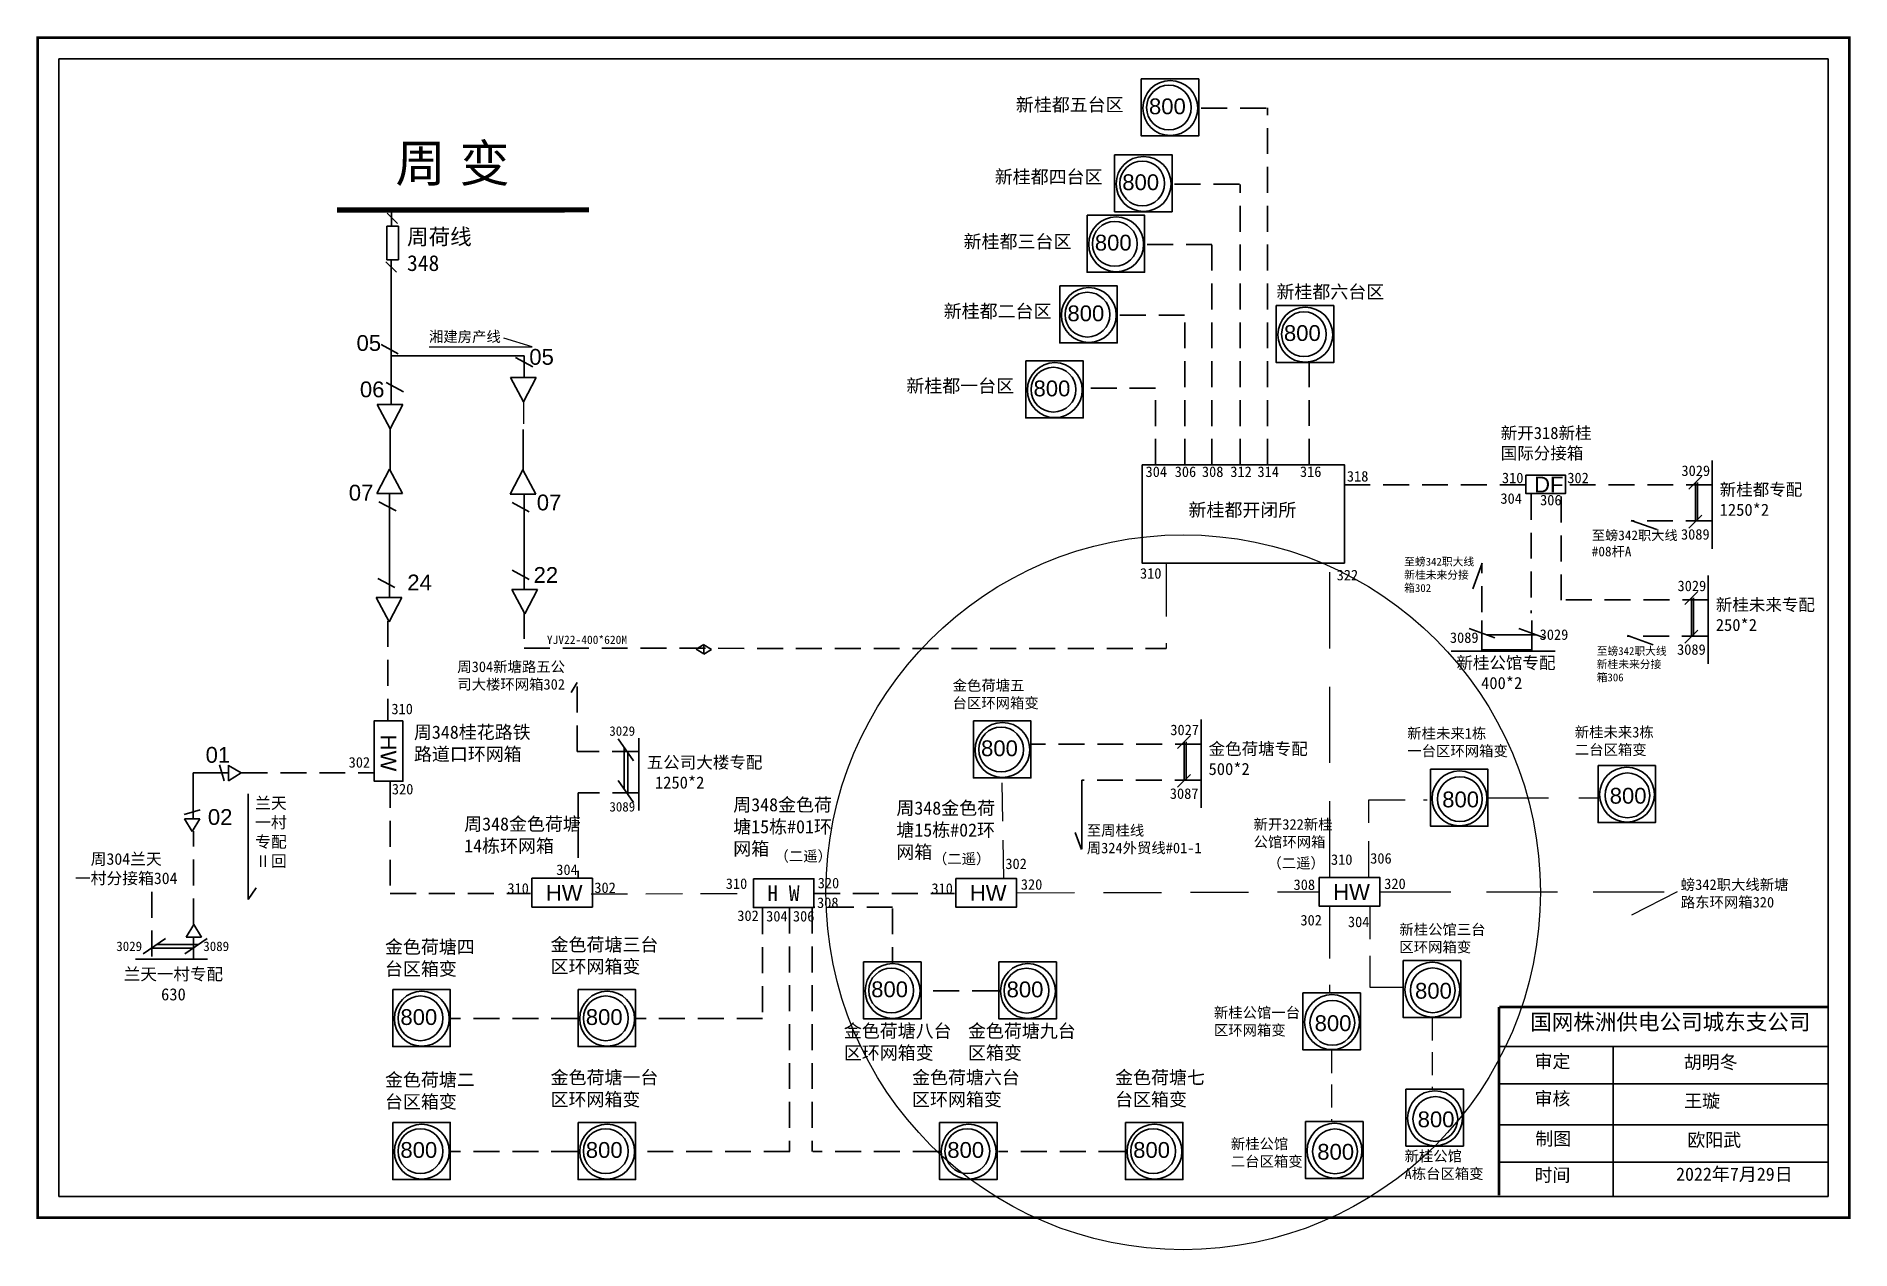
# Model space of a CAD drawing. Extents: x 0 to 344, y -6 to 224.
import ezdxf

# ---------------------------------------------------------------- set-up
doc = ezdxf.new("R2010")
doc.units = 0
doc.header["$LTSCALE"] = 0.774411
doc.linetypes.add('ACAD_ISO02W100', pattern=[15, 12, -3])
doc.linetypes.add('DASHED2', pattern=[9.525, 6.35, -3.175])
doc.layers.get('0').update_dxf_attribs({"linetype": 'CONTINUOUS'})
doc.layers.add('MiniCADLayer', color=7, linetype='CONTINUOUS', lineweight=20)
doc.styles.add('KaiTi_GB2312_txtstyle_3.00_0_0', font='simsun.ttc', dxfattribs={"height": 3})
doc.styles.add('SimSun_txtstyle_1.50_0_0', font='simsun.ttc', dxfattribs={"height": 1.5})
doc.styles.add('SimSun_txtstyle_1.84_0_0', font='simsun.ttc', dxfattribs={"height": 1.84})
doc.styles.add('SimSun_txtstyle_2.00_0_0', font='', dxfattribs={"height": 2})
doc.styles.add('SimSun_txtstyle_2.50_0_0', font='', dxfattribs={"height": 2.5})
doc.styles.add('SimSun_txtstyle_200.00_0_0200', font='', dxfattribs={"height": 200})
doc.styles.add('SimSun_txtstyle_3.00_0_0', font='', dxfattribs={"height": 3})
doc.styles.get("Standard").update_dxf_attribs({"font": '', "height": 2.5})
doc.styles.add('字体', font='simkai_0.ttf', dxfattribs={"height": 2.5})
doc.styles.add('宋体_txtstyle_2.00_0_0', font='SIMSUN.TTC', dxfattribs={"height": 2})
doc.styles.add('宋体_txtstyle_200.00_0_0200', font='SIMSUN.TTC', dxfattribs={"height": 200})
doc.styles.get('SimSun_txtstyle_2.00_0_0').set_extended_font_data('SimSun')
doc.styles.get('SimSun_txtstyle_2.50_0_0').set_extended_font_data('SimSun')
doc.styles.get('SimSun_txtstyle_200.00_0_0200').set_extended_font_data('SimSun')
doc.styles.get('SimSun_txtstyle_3.00_0_0').set_extended_font_data('SimSun')
doc.styles.get('Standard').set_extended_font_data('SimSun')

msp = doc.modelspace()

# ---------------------------------------------------------------- linework, layer by layer
at = {"color": 0, "linetype": 'DASHED2'}
for p, q in [((233.08, 210.19), (220.59, 210.19)), ((233.35, 142.49), (233.35, 210.22)), ((228.01, 195.79), (215.52, 195.79)), ((228.19, 142.49), (228.19, 195.68)), ((222.8, 184.33), (210.31, 184.33)), ((222.8, 142.49), (222.8, 184.28)), ((217.61, 170.91), (205.12, 170.91)), ((217.64, 142.49), (217.64, 170.85)), ((241.24, 142.5), (241.24, 161.99)), ((212.1, 157.06), (198.49, 157.06)), ((212.1, 142.49), (212.1, 157.06)), ((282.37, 138.71), (247.98, 138.71)), ((317.77, 138.71), (289.94, 138.71)), ((283.43, 137), (283.43, 114.38)), ((289.13, 116.79), (289.13, 137.11)), ((317.7, 131.85), (302.4, 131.85)), ((274.04, 114.55), (274.04, 123.82)), ((92.22, 114.38), (92.22, 107.63)), ((317.03, 116.86), (289.2, 116.86)), ((66.37, 112.85), (66.37, 94.08)), ((92.2, 107.7), (214.1, 107.63)), ((316.96, 109.99), (301.66, 109.99)), ((220.73, 89.52), (188.44, 89.52)), ((38.59, 84.07), (63.76, 84.07)), ((66.78, 82.32), (66.78, 61.18)), ((113.92, 80.23), (102.49, 80.23)), ((102.49, 80.23), (102.49, 63.98)), ((220.66, 82.65), (198.12, 82.65)), ((29.46, 55.3), (29.46, 72.97)), ((21.55, 61.48), (21.55, 48.67)), ((66.78, 61.18), (93.41, 61.18)), ((147.28, 61.16), (173.9, 61.16)), ((162.17, 58.58), (147.36, 58.58)), ((137.49, 58.33), (137.49, 37.4)), ((142.63, 58.48), (142.63, 12.18)), ((146.89, 58.48), (146.89, 12.18)), ((162.17, 58.33), (162.17, 47.87)), ((29.46, 52.83), (29.46, 48.67)), ((182.18, 42.65), (167.38, 42.65)), ((102.3, 37.4), (78.37, 37.4)), ((137.49, 37.4), (113.57, 37.4)), ((102.3, 12.18), (78.37, 12.18)), ((142.66, 12.18), (113.57, 12.18)), ((170.93, 12.18), (147.01, 12.18)), ((206.21, 12.18), (182.29, 12.18))]:
    msp.add_line(p, q, dxfattribs=at)
at = {"linetype": 'Continuous'}
for p, q in [((68.19, 188.3), (66.21, 190.28)), ((67.97, 179.07), (65.99, 181.05)), ((90.61, 162.86), (93.88, 161.12)), ((89.61, 159.05), (92.08, 154.43)), ((94.49, 159.05), (89.61, 159.05)), ((92.08, 154.43), (94.49, 159.05)), ((91.95, 141.56), (89.54, 136.94)), ((94.42, 136.95), (91.95, 141.56)), ((89.54, 136.94), (94.42, 136.95)), ((93.2, 133.61), (89.92, 135.36)), ((307.29, 130.21), (302.41, 131.96)), ((93.2, 120.76), (89.92, 122.5)), ((272.34, 118.95), (274.09, 123.82)), ((89.87, 118.84), (92.34, 114.22)), ((94.75, 118.84), (89.87, 118.84)), ((92.34, 114.22), (94.75, 118.84)), ((276.5, 109.68), (271.63, 111.42)), ((285.95, 109.68), (281.08, 111.42)), ((306.55, 108.35), (301.67, 110.1)), ((110.09, 90.52), (112.99, 86.3)), ((114.01, 90.61), (114.01, 76.91)), ((110.09, 82.6), (112.99, 78.39)), ((24.11, 52.59), (19.89, 49.69)), ((32.12, 48.67), (18.42, 48.67)), ((277.35, 32.1), (339.71, 32.1)), ((298.99, 32.09), (298.99, 3.76)), ((277.35, 25), (339.71, 25)), ((277.35, 17.25), (339.71, 17.25)), ((277.35, 10.14), (339.71, 10.14)), ((213.69, 3.62), (276.06, 3.62))]:
    msp.add_line(p, q, dxfattribs=at)
at = {"linetype": 'ACAD_ISO02W100'}
msp.add_line((67.05, 187.8), (67.05, 190.89), dxfattribs=at)
at = {"color": 0, "linetype": 'Continuous'}
for p, q in [((67, 181.4), (67, 153.95)), ((65.05, 165.32), (68.32, 163.58)), ((66.98, 163.19), (92.22, 163.18)), ((92.22, 163.18), (92.24, 158.94)), ((66.05, 158.12), (69.33, 156.38)), ((69.21, 153.95), (64.34, 153.95)), ((64.34, 153.95), (66.8, 149.34)), ((66.8, 149.34), (69.21, 153.95)), ((66.78, 149.37), (66.78, 141.5)), ((92.06, 149.23), (92.06, 141.36)), ((66.68, 141.7), (64.27, 137.08)), ((69.14, 137.08), (66.68, 141.7)), ((317.77, 143.35), (317.77, 126.59)), ((315.79, 140.33), (313.33, 137.88)), ((314.59, 139.12), (314.59, 131.85)), ((314.96, 139.12), (314.96, 131.85)), ((64.27, 137.08), (69.14, 137.08)), ((67.92, 133.75), (64.65, 135.5)), ((66.67, 136.96), (66.67, 117.42)), ((92.22, 136.83), (92.22, 119.01)), ((315.79, 132.96), (313.33, 130.5)), ((64.42, 120.95), (67.69, 119.21)), ((317.03, 121.49), (317.03, 104.73)), ((69, 117.33), (64.12, 117.33)), ((64.12, 117.33), (66.59, 112.71)), ((66.59, 112.71), (69, 117.33)), ((315.05, 118.47), (312.59, 116.02)), ((313.85, 117.26), (313.85, 109.99)), ((314.22, 117.26), (314.22, 109.99)), ((274.07, 112.97), (274.07, 107.11)), ((274.88, 110.26), (284.24, 110.26)), ((283.52, 112.97), (283.52, 107.11)), ((315.05, 111.1), (312.59, 108.64)), ((126.32, 108.38), (124.9, 107.51)), ((124.9, 107.51), (126.31, 106.66)), ((126.32, 106.64), (126.32, 108.38)), ((126.35, 108.33), (126.35, 106.6)), ((126.35, 106.6), (127.77, 107.46)), ((127.77, 107.46), (126.36, 108.32)), ((287.98, 107.11), (268.24, 107.11)), ((274.06, 107.41), (283.42, 107.41)), ((220.73, 94.16), (220.73, 77.39)), ((218.75, 91.14), (216.29, 88.68)), ((217.55, 89.93), (217.55, 82.65)), ((217.92, 89.93), (217.92, 82.65)), ((36.07, 84.03), (29.36, 84.03)), ((29.36, 84.03), (29.36, 75.27)), ((35.27, 82.54), (34.39, 85.55)), ((36.09, 85.49), (36.09, 82.56)), ((36.09, 82.56), (38.48, 84.02)), ((38.48, 84.02), (36.11, 85.46)), ((218.75, 83.76), (216.29, 81.3)), ((39.84, 80.08), (39.84, 59.99)), ((198.12, 82.65), (198.12, 69.58)), ((27.7, 76.13), (30.7, 77.01)), ((27.71, 75.31), (29.18, 72.92)), ((30.65, 75.31), (27.71, 75.31)), ((29.18, 72.92), (30.62, 75.3)), ((198.02, 69.53), (196.82, 72.73)), ((39.84, 59.99), (41.33, 62.23)), ((29.5, 55.24), (28.06, 52.86)), ((30.97, 52.84), (29.5, 55.24)), ((32.03, 52.59), (27.81, 49.69)), ((28.03, 52.84), (30.97, 52.84))]:
    msp.add_line(p, q, dxfattribs=at)
at = {"color": 7, "linetype": 'Continuous', "lineweight": 0, "ltscale": 0.407275}
for p, q in [((93.77, 164.89), (88.39, 166.56)), ((74.18, 164.89), (93.77, 164.89))]:
    msp.add_line(p, q, dxfattribs=at)
at = {"color": 7, "linetype": 'Continuous', "lineweight": 0, "ltscale": 0.628511}
msp.add_line((92.08, 154.43), (92.08, 150.27), dxfattribs=at)
at = {"color": 7, "linetype": 'DASHED2', "lineweight": 0, "ltscale": 2.061387}
msp.add_line((214.1, 123.84), (214.1, 107.63), dxfattribs=at)
at = {"color": 7, "linetype": 'DASHED2', "lineweight": 0, "ltscale": 2.945511}
msp.add_line((245.17, 64.19), (245.17, 123.84), dxfattribs=at)
at = {"color": 0}
for p, q in [((102.31, 101.17), (101.16, 99.32)), ((111.23, 80.92), (111.23, 88.79)), ((111.88, 80.08), (111.88, 87.92)), ((21.59, 50.8), (29.43, 50.8)), ((22.43, 51.45), (30.29, 51.45))]:
    msp.add_line(p, q, dxfattribs=at)
at = {"linetype": 'DASHED2'}
for p, q in [((102.31, 88.12), (102.31, 101.17)), ((113.87, 88.12), (102.31, 88.12))]:
    msp.add_line(p, q, dxfattribs=at)
at = {"color": 7, "linetype": 'DASHED2', "lineweight": 0, "ltscale": 1.473489}
msp.add_line((183.27, 64.02), (182.97, 83.1), dxfattribs=at)
at = {"color": 7, "linetype": 'DASHED2', "lineweight": 0, "ltscale": 2.338242}
msp.add_line((275.21, 79.32), (296.17, 79.32), dxfattribs=at)
at = {"color": 7, "linetype": 'DASHED2', "lineweight": 0, "ltscale": 1.402945}
for p, q in [((252.59, 64.19), (252.59, 78.91)), ((252.59, 78.91), (263.67, 78.91))]:
    msp.add_line(p, q, dxfattribs=at)
at = {"color": 7, "linetype": 'DASHED2', "lineweight": 0, "ltscale": 2.241362}
msp.add_line((185.68, 61.28), (243.19, 61.46), dxfattribs=at)
at = {"color": 7, "linetype": 'DASHED2', "lineweight": 0, "ltscale": 2.018231}
for p, q in [((245.12, 58.72), (245.12, 42.27)), ((311.14, 61.46), (302.44, 57.05))]:
    msp.add_line(p, q, dxfattribs=at)
at = {"color": 7, "linetype": 'DASHED2', "lineweight": 0, "ltscale": 1.271828}
for p, q in [((252.76, 58.72), (252.76, 43.4)), ((252.76, 43.4), (259.12, 43.4))]:
    msp.add_line(p, q, dxfattribs=at)
at = {"color": 7, "linetype": 'DASHED2', "lineweight": 0, "ltscale": 2.74578}
msp.add_line((254.66, 61.46), (311.14, 61.46), dxfattribs=at)
at = {"color": 7, "linetype": 'DASHED2', "lineweight": 0, "ltscale": 0.890076}
for p, q in [((264.59, 37.61), (264.59, 24.02)), ((245.53, 31.45), (245.53, 17.87))]:
    msp.add_line(p, q, dxfattribs=at)
at = {"linetype": 'Continuous', "const_width": 0.5}
msp.add_lwpolyline([(-0.15, 223.58), (343.83, 223.58), (343.83, -0.39), (-0.15, -0.39)], close=True, dxfattribs=at)
at = {"linetype": 'Continuous'}
msp.add_lwpolyline([(3.9, 219.53), (339.78, 219.53), (339.78, 3.66), (3.9, 3.66)], close=True, dxfattribs=at)
at = {"color": 0, "linetype": 'Continuous'}
for points in [[(209.39, 215.74), (220.3, 215.74), (220.3, 204.92), (209.39, 204.92)], [(204.32, 201.34), (215.23, 201.34), (215.23, 190.52), (204.32, 190.52)], [(199.11, 189.88), (210.02, 189.88), (210.02, 179.06), (199.11, 179.06)], [(193.92, 176.45), (204.83, 176.45), (204.83, 165.64), (193.92, 165.64)], [(235.02, 172.72), (245.93, 172.72), (245.93, 161.9), (235.02, 161.9)], [(187.47, 162.21), (198.38, 162.21), (198.38, 151.4), (187.47, 151.4)], [(209.53, 142.53), (247.97, 142.53), (247.97, 123.84), (209.53, 123.84)], [(282.37, 140.52), (289.94, 140.52), (289.94, 137.08), (282.37, 137.08)], [(69.22, 93.94), (69.22, 82.46), (63.75, 82.46), (63.75, 93.94)], [(177.52, 93.91), (188.43, 93.91), (188.43, 83.1), (177.52, 83.1)], [(264.3, 84.73), (275.21, 84.73), (275.21, 73.92), (264.3, 73.92)], [(296.1, 85.43), (307.01, 85.43), (307.01, 74.62), (296.1, 74.62)], [(93.71, 64.04), (105.19, 64.04), (105.19, 58.57), (93.71, 58.57)], [(135.76, 63.96), (147.24, 63.96), (147.24, 58.49), (135.76, 58.49)], [(174.21, 64.02), (185.68, 64.02), (185.68, 58.55), (174.21, 58.55)], [(243.19, 64.19), (254.66, 64.19), (254.66, 58.72), (243.19, 58.72)], [(259.13, 48.43), (270.04, 48.43), (270.04, 37.61), (259.13, 37.61)], [(156.66, 48.18), (167.57, 48.18), (167.57, 37.36), (156.66, 37.36)], [(182.36, 48.16), (193.27, 48.16), (193.27, 37.34), (182.36, 37.34)], [(67.28, 42.9), (78.19, 42.9), (78.19, 32.09), (67.28, 32.09)], [(102.47, 42.9), (113.38, 42.9), (113.38, 32.09), (102.47, 32.09)], [(240.07, 42.27), (250.98, 42.27), (250.98, 31.45), (240.07, 31.45)], [(259.64, 24.02), (270.55, 24.02), (270.55, 13.21), (259.64, 13.21)], [(67.28, 17.69), (78.19, 17.69), (78.19, 6.87), (67.28, 6.87)], [(102.47, 17.69), (113.38, 17.69), (113.38, 6.87), (102.47, 6.87)], [(171.11, 17.69), (182.02, 17.69), (182.02, 6.87), (171.11, 6.87)], [(206.39, 17.69), (217.3, 17.69), (217.3, 6.87), (206.39, 6.87)], [(240.58, 17.87), (251.49, 17.87), (251.49, 7.05), (240.58, 7.05)]]:
    msp.add_lwpolyline(points, close=True, dxfattribs=at)
at = {"linetype": 'Continuous'}
for points, const_width in [([(104.52, 190.89), (56.7, 190.87)], 1), ([(277.31, 39.61), (277.31, 3.88)], 0.5), ([(277.35, 39.61), (339.71, 39.61)], 0.5)]:
    msp.add_lwpolyline(points, dxfattribs=dict(at, const_width=const_width))
at = {"linetype": 'ACAD_ISO02W100'}
msp.add_lwpolyline([(68.37, 181.4), (66.16, 181.4), (66.16, 187.8), (68.37, 187.8)], close=True, dxfattribs=at)
at = {"color": 0, "linetype": 'Continuous'}
for centre, radius in [((214.9, 210.21), 5.21), ((214.64, 210.3), 4.25), ((209.83, 195.81), 5.21), ((209.57, 195.9), 4.25), ((204.62, 184.35), 5.21), ((204.36, 184.44), 4.25), ((199.43, 170.93), 5.21), ((199.17, 171.01), 4.25), ((240.53, 167.19), 5.21), ((240.27, 167.28), 4.25), ((192.98, 156.68), 5.21), ((192.72, 156.77), 4.25), ((183.03, 88.39), 5.21), ((182.77, 88.47), 4.25), ((269.8, 79.2), 5.21), ((269.88, 79.07), 4.25), ((301.6, 79.91), 5.21), ((301.68, 79.77), 4.25), ((162.17, 42.65), 5.21), ((161.91, 42.74), 4.25), ((187.87, 42.63), 5.21), ((187.61, 42.72), 4.25), ((264.64, 42.9), 5.21), ((264.72, 42.77), 4.25), ((72.79, 37.38), 5.21), ((72.53, 37.46), 4.25), ((107.98, 37.38), 5.21), ((107.72, 37.46), 4.25), ((245.58, 36.74), 5.21), ((245.66, 36.61), 4.25), ((265.15, 18.49), 5.21), ((265.22, 18.36), 4.25), ((72.79, 12.16), 5.21), ((107.98, 12.16), 5.21), ((176.62, 12.16), 5.21), ((211.9, 12.16), 5.21), ((246.08, 12.34), 5.21), ((72.53, 12.25), 4.25), ((107.72, 12.25), 4.25), ((176.36, 12.25), 4.25), ((211.64, 12.25), 4.25), ((246.16, 12.21), 4.25)]:
    msp.add_circle(centre, radius, dxfattribs=at)
at = {"color": 12, "linetype": 'Continuous', "lineweight": 0, "ltscale": 1.936402, "true_color": 0xc00000}
msp.add_circle((217.34, 61.38), 67.83, dxfattribs=at)
at = {"layer": 'MiniCADLayer', "color": 7, "linetype": 'DASHED2', "ltscale": 1.410477}
msp.add_line((104.92, 61.08), (135.92, 61.18), dxfattribs=at)

# ---------------------------------------------------------------- texts
at = {"linetype": 'Continuous', "attachment_point": 1}
for s, insert, char_height, width in [('{\\H0.8333x;新桂都五台区}', (185.58, 212.1), 3, 21.1286), ('{\\fArial|b0|i0|c0|p32;800}', (210.85, 212.03), 3, 6.7865), ('{\\H0.8333x;新桂都四台区}', (181.57, 198.41), 3, 21.1286), ('{\\fArial|b0|i0|c0|p32;800}', (205.78, 197.63), 3, 6.7865), ('周荷线\\P348', (69.99, 187.29), 3, 14.0118), ('{\\H0.8333x;新桂都三台区}', (175.66, 186.13), 3, 21.1286), ('{\\fArial|b0|i0|c0|p32;800}', (200.57, 186.17), 3, 6.7865), ('{\\H0.8333x;新桂都二台区}', (171.88, 172.91), 3, 21.1286), ('{\\fArial|b0|i0|c0|p32;800}', (195.37, 172.75), 3, 6.7865), ('{\\fArial|b0|i0|c0|p32;800}', (236.47, 169.01), 3, 6.7865), ('{\\fArial|b0|i0|c0|p32;05}', (93.2, 164.49), 3, 6.7865), ('{\\H0.8333x;新桂都一台区}', (164.79, 158.74), 3, 21.1286), ('{\\fArial|b0|i0|c0|p32;800}', (188.93, 158.5), 3, 6.7865), ('{\\H0.6667x;304}', (210.2, 142.19), 3, 50.2727), ('{\\H0.6667x;306}', (215.73, 142.19), 3, 50.2727), ('{\\H0.6667x;308}', (220.9, 142.19), 3, 50.2727), ('{\\H0.6667x;312}', (226.29, 142.19), 3, 50.2727), ('{\\H0.6667x;314}', (231.45, 142.19), 3, 50.2727), ('{\\H1.111x;3029}', (311.94, 142.39), 1.8, 5.6554), ('{\\fArial|b0|i0|c0|p32;DF}', (283.96, 140.26), 3, 12.0706), ('{\\H1.111x;3089}', (311.85, 130.31), 1.8, 5.6554), ('{\\H0.6667x;310}', (209.14, 122.9), 3, 50.2727), ('{\\H1.111x;3029}', (311.2, 120.53), 1.8, 5.6554), ('{\\H1.111x;3089}', (267.98, 110.71), 1.8, 5.6554), ('{\\H1.111x;3029}', (285.02, 111.28), 1.8, 5.6554), ('YJV22-400*620M', (96.53, 110.1), 1.6, 21.1286), ('{\\H1.111x;3089}', (311.11, 108.45), 1.8, 5.6554), ('{\\H1.111x;3027}', (214.9, 93.2), 1.8, 5.6554), ('3029', (108.39, 92.88), 1.8, 5.6554), ('{\\fArial|b0|i0|c0|p32;800}', (178.97, 90.21), 3, 6.7865), ('{\\H1.111x;3087}', (214.81, 81.11), 1.8, 5.6554), ('{\\fArial|b0|i0|c0|p32;800}', (266.52, 80.5), 3, 6.7865), ('{\\fArial|b0|i0|c0|p32;800}', (298.32, 81.2), 3, 6.7865), ('3089', (108.41, 78.51), 1.8, 5.6554), ('{\\H0.6667x;304}', (98.32, 66.66), 3, 50.2727), ('{\\fArial|b0|i0|c0|p32;HW}', (96.33, 62.78), 3, 12.0706), ('{\\H0.6667x;310}', (130.5, 64.02), 3, 50.2727), ('{\\fArial|b0|i0|c0|p32;HW}', (176.83, 62.76), 3, 12.0706), ('{\\fArial|b0|i0|c0|p32;HW}', (245.81, 62.94), 3, 12.0706), ('{\\H0.6667x;308}', (147.83, 60.4), 3, 50.2727), ('{\\H0.6667x;302}', (132.69, 57.94), 3, 50.2727), ('{\\H0.6667x;304}', (138.17, 57.84), 3, 50.2727), ('{\\H0.6667x;306}', (143.25, 57.84), 3, 50.2727), ('3029', (14.79, 52.03), 1.8, 5.6554), ('{\\H0.8333x;金色荷塘四台区箱变}', (65.8, 52.27), 3, 17.2571), ('{\\H0.8333x;金色荷塘三台区环网箱变}', (97.24, 52.71), 3, 21.1286), ('{\\fArial|b0|i0|c0|p32;800}', (158.11, 44.47), 3, 6.7865), ('{\\fArial|b0|i0|c0|p32;800}', (183.82, 44.45), 3, 6.7865), ('{\\fArial|b0|i0|c0|p32;800}', (261.36, 44.19), 3, 6.7865), ('{\\fArial|b0|i0|c0|p32;800}', (68.73, 39.2), 3, 6.7865), ('{\\fArial|b0|i0|c0|p32;800}', (103.93, 39.2), 3, 6.7865), ('{\\fArial|b0|i0|c0|p32;800}', (242.3, 38.04), 3, 6.7865), ('{\\H0.8333x;金色荷塘八台区环网箱变}', (152.92, 36.33), 3, 21.1286), ('{\\H0.8333x;金色荷塘九台区箱变}', (176.49, 36.33), 3, 21.1286), ('{\\H0.8333x;金色荷塘一台区环网箱变}', (97.24, 27.49), 3, 21.1286), ('{\\H0.8333x;金色荷塘六台区环网箱变}', (165.87, 27.49), 3, 21.1286), ('{\\H0.8333x;金色荷塘七台区箱变}', (204.42, 27.49), 3, 17.925), ('审定', (284.04, 30.54), 2.5, 82.0179), ('{\\H0.8333x;金色荷塘二台区箱变}', (65.8, 27.05), 3, 18.2143), ('审核', (284.04, 23.48), 2.5, 23.4615), ('王璇', (312.45, 23.05), 2.5, 33.0539), ('{\\fArial|b0|i0|c0|p32;800}', (261.86, 19.79), 3, 6.7865), ('{\\fArial|b0|i0|c0|p32;800}', (68.73, 13.98), 3, 6.7865), ('{\\fArial|b0|i0|c0|p32;800}', (103.93, 13.98), 3, 6.7865), ('{\\fArial|b0|i0|c0|p32;800}', (172.56, 13.98), 3, 6.7865), ('{\\fArial|b0|i0|c0|p32;800}', (207.85, 13.98), 3, 6.7865), ('制图', (284.2, 15.86), 2.5, 23.4615), ('{\\fArial|b0|i0|c0|p32;800}', (242.8, 13.63), 3, 6.7865), ('时间', (284.04, 8.97), 2.5, 23.4615)]:
    msp.add_mtext(s, dxfattribs=dict(at, insert=insert, char_height=char_height, width=width))
for s, insert, char_height, width, style in [('{\\f\uffbfﾬￌﾣﾤ_GB2312|b0|i0|c134|p49;周 变}', (67.78, 203.24), 7, 46.6545, '字体'), ('{\\fArial|b0|i0|c0|p32;05}', (60.4, 167.12), 3, 6.7865, 'SimSun_txtstyle_3.00_0_0'), ('{\\fArial|b0|i0|c0|p32;07}', (94.62, 136.86), 3, 6.7865, 'SimSun_txtstyle_3.00_0_0'), ('金色荷塘五^M^J台区环网箱变', (173.56, 101.64), 2, 21.1286, '宋体_txtstyle_2.00_0_0'), ('{\\H0.8333x;周348桂花路铁路道口环网箱}', (71.3, 93.02), 3, 24.6136, 'SimSun_txtstyle_3.00_0_0'), ('{\\H0.8333x;周348金色荷塘15栋#01环网箱}', (131.92, 79.25), 3, 21.7675, 'SimSun_txtstyle_3.00_0_0'), ('{\\H0.8333x;周348金色荷塘14栋环网箱}', (80.84, 75.6), 3, 22.7596, 'SimSun_txtstyle_3.00_0_0'), ('{\\H0.8333x;周348金色荷塘15栋#02环网箱}', (162.89, 78.62), 3, 21.7675, 'SimSun_txtstyle_3.00_0_0'), ('H W', (138.39, 62.7), 3, 12.0706, 'SimSun_txtstyle_3.00_0_0'), ('320', (147.96, 64.14), 2, 50.2727, 'SimSun_txtstyle_2.00_0_0'), ('国网株洲供电公司城东支公司', (283.23, 38.27), 3, 82.0179, 'KaiTi_GB2312_txtstyle_3.00_0_0'), ('胡明冬', (312.38, 30.41), 2.5, 23.4615, 'SimSun_txtstyle_2.50_0_0'), ('欧阳武', (313.05, 15.64), 2.5, 23.4615, 'SimSun_txtstyle_2.50_0_0'), ('2022年7月29日', (310.92, 9.14), 2.5, 23.4615, 'SimSun_txtstyle_2.50_0_0')]:
    msp.add_mtext(s, dxfattribs=dict(at, insert=insert, char_height=char_height, width=width, style=style))
at = {"color": 0, "linetype": 'Continuous', "attachment_point": 1}
for s, insert, char_height, width in [('{\\H0.8333x;新桂都六台区}', (235.05, 176.59), 3, 21.1286), ('{\\fArial|b0|i0|c0|p32;06}', (61.04, 158.32), 3, 6.7865), ('{\\H0.6667x;316}', (239.51, 142.2), 3, 50.2727), ('{\\H0.6667x;318}', (248.42, 141.33), 3, 50.2727), ('{\\fArial|b0|i0|c0|p32;07}', (58.93, 138.72), 3, 6.7865), ('{\\H0.6667x;310}', (277.86, 141.02), 3, 50.2727), ('{\\H0.6667x;302}', (290.27, 141.02), 3, 50.2727), ('{\\H0.8333x;新桂都开闭所}', (218.36, 135.2), 3, 21.1286), ('{\\H0.6667x;304}', (277.57, 137.11), 3, 50.2727), ('{\\H0.6667x;306}', (285.1, 136.82), 3, 50.2727), ('{\\fArial|b0|i0|c0|p32;24}', (70.04, 121.67), 3, 6.7865), ('{\\fArial|b0|i0|c0|p32;22}', (94.02, 123.1), 3, 6.7865), ('{\\fArial|b0|i0|c0|p32;01}', (31.75, 88.96), 3, 6.7865), ('兰天一村专配\\PⅡ回', (41.15, 79.41), 2.2, 6.7865), ('{\\fArial|b0|i0|c0|p32;02}', (32.18, 77.16), 3, 6.7865), ('3089', (31.31, 52.03), 1.8, 5.6554)]:
    msp.add_mtext(s, dxfattribs=dict(at, insert=insert, char_height=char_height, width=width))
at = {"color": 7, "linetype": 'Continuous', "lineweight": 0, "ltscale": 1.13132, "insert": (74.15, 167.83), "char_height": 2, "attachment_point": 1, "style": 'SimSun_txtstyle_2.00_0_0'}
msp.add_mtext('湘建房产线', dxfattribs=at)
at = {"color": 7}
for s, insert, char_height, width, attachment_point in [('新开318新桂国际分接箱', (277.63, 149.7), 2.3, 18.9973, 1), ('新桂都专配\\P1250*2', (319.2, 138.96), 2.3, 25.1467, 1), ('新桂未来专配\\P250*2', (318.46, 117.1), 2.3, 25.1467, 1), ('新桂公馆专配\\P   400*2', (269.21, 106.08), 2.3, 25.1467, 1), ('金色荷塘专配\\P500*2', (222.16, 89.77), 2.3, 25.1467, 1), ('五公司大楼专配\\P 1250*2', (115.49, 87.19), 2.3, 30.1431, 1), ('{\\H1.375x;周304兰天\\P一村分接箱304}', (16.67, 65.75), 1.6, 21.8039, 5), ('{\\fSimSun|b0|i0|c134|p2;兰天一村专配\\P630}', (25.64, 47), 2.3, 20.9689, 2)]:
    msp.add_mtext(s, dxfattribs=dict(at, insert=insert, char_height=char_height, width=width, attachment_point=attachment_point))
at = {"color": 2, "true_color": 0xffff00, "attachment_point": 1}
for s, insert, char_height, width, style in [('至螃342职大线#08杆A', (294.92, 130.05), 1.84, 16.3059, 'SimSun_txtstyle_1.84_0_0'), ('至螃342职大线新桂未来分接箱302', (259.3, 124.87), 1.5, 13.9864, 'SimSun_txtstyle_1.50_0_0'), ('至螃342职大线新桂未来分接箱306', (295.85, 107.91), 1.5, 13.9864, 'SimSun_txtstyle_1.50_0_0')]:
    msp.add_mtext(s, dxfattribs=dict(at, insert=insert, char_height=char_height, width=width, style=style))
at = {"color": 2, "linetype": 'Continuous', "true_color": 0xffff00, "insert": (79.53, 105.18), "char_height": 2, "width": 21.515, "attachment_point": 1, "style": 'SimSun_txtstyle_2.00_0_0'}
msp.add_mtext('周304新塘路五公司大楼环网箱302', dxfattribs=at)
at = {"color": 7, "linetype": 'DASHED2', "lineweight": 0, "ltscale": 2.338242, "char_height": 2, "attachment_point": 1, "style": '宋体_txtstyle_2.00_0_0'}
for s, insert in [('新桂未来3栋^M^J二台区箱变', (291.69, 92.77)), ('新桂未来1栋^M^J一台区环网箱变', (259.89, 92.54))]:
    msp.add_mtext(s, dxfattribs=dict(at, insert=insert))
at = {"linetype": 'Continuous', "insert": (67.97, 91.31), "char_height": 3, "width": 12.0706, "attachment_point": 1, "rotation": 270}
msp.add_mtext('{\\fArial|b0|i0|c0|p32;HW}', dxfattribs=at)
at = {"color": 2, "linetype": 'DASHED2', "lineweight": 0, "ltscale": 2.273903, "true_color": 0xffff00, "insert": (199.04, 74.13), "char_height": 2, "attachment_point": 1, "style": '宋体_txtstyle_200.00_0_0200'}
msp.add_mtext('至周桂线^M^J周324外贸线#01-1', dxfattribs=at)
at = {"color": 7, "linetype": 'DASHED2', "lineweight": 0, "ltscale": 1.137517, "insert": (230.71, 75.27), "char_height": 2, "attachment_point": 1, "style": '宋体_txtstyle_200.00_0_0200'}
msp.add_mtext('新开322新桂^M^J公馆环网箱', dxfattribs=at)
at = {"color": 2, "linetype": 'Continuous', "lineweight": 0, "ltscale": 1.731845, "true_color": 0xffff00, "char_height": 2, "attachment_point": 1, "style": 'SimSun_txtstyle_2.00_0_0'}
for insert in [(139.75, 69.24), (169.83, 68.74), (233.33, 67.92)]:
    msp.add_mtext('（二遥）', dxfattribs=dict(at, insert=insert))
at = {"color": 7, "linetype": 'DASHED2', "lineweight": 0, "ltscale": 0.988481, "char_height": 2, "attachment_point": 1}
for s, insert, style in [('302', (183.58, 67.79), 'SimSun_txtstyle_2.00_0_0'), ('306', (252.85, 68.82), 'SimSun_txtstyle_2.00_0_0'), ('320', (186.52, 63.87), 'SimSun_txtstyle_200.00_0_0200'), ('308', (238.3, 63.82), 'SimSun_txtstyle_2.00_0_0'), ('302', (239.6, 57.09), 'SimSun_txtstyle_2.00_0_0'), ('304', (248.62, 56.77), 'SimSun_txtstyle_2.00_0_0')]:
    msp.add_mtext(s, dxfattribs=dict(at, insert=insert, style=style))
at = {"color": 7, "linetype": 'DASHED2', "lineweight": 0, "ltscale": 0.435938, "insert": (255.51, 64), "char_height": 2, "attachment_point": 1, "style": 'SimSun_txtstyle_200.00_0_0200'}
msp.add_mtext('320', dxfattribs=at)
at = {"color": 1, "linetype": 'DASHED2', "lineweight": 0, "ltscale": 2.018231, "true_color": 0xff0000, "insert": (311.82, 63.83), "char_height": 2, "attachment_point": 1, "style": '宋体_txtstyle_200.00_0_0200'}
msp.add_mtext('螃342职大线新塘^M^J路东环网箱320', dxfattribs=at)
at = {"color": 7, "linetype": 'DASHED2', "lineweight": 0, "ltscale": 1.602136, "char_height": 2, "attachment_point": 1, "style": '宋体_txtstyle_2.00_0_0'}
for s, insert in [('新桂公馆三台^M^J区环网箱变', (258.38, 55.32)), ('新桂公馆一台^M^J区环网箱变', (223.17, 39.55)), ('新桂公馆^M^J二台区箱变', (226.39, 14.64)), ('新桂公馆^M^JA栋台区箱变', (259.37, 12.31))]:
    msp.add_mtext(s, dxfattribs=dict(at, insert=insert))
at = {"layer": 'MiniCADLayer', "color": 7, "ltscale": 1.305998, "char_height": 2, "attachment_point": 1}
for s, insert, style in [('322', (246.48, 122.58), 'SimSun_txtstyle_2.00_0_0'), ('310', (67.02, 97.18), 'SimSun_txtstyle_200.00_0_0200'), ('302', (58.9, 87.04), 'SimSun_txtstyle_2.00_0_0'), ('320', (67.11, 81.96), 'SimSun_txtstyle_200.00_0_0200'), ('310', (245.4, 68.59), 'SimSun_txtstyle_200.00_0_0200'), ('310', (89.04, 63.11), 'SimSun_txtstyle_200.00_0_0200'), ('302', (105.55, 63.25), 'SimSun_txtstyle_2.00_0_0'), ('310', (169.54, 63.09), 'SimSun_txtstyle_200.00_0_0200')]:
    msp.add_mtext(s, dxfattribs=dict(at, insert=insert, style=style))

doc.saveas('drawing.dxf')
